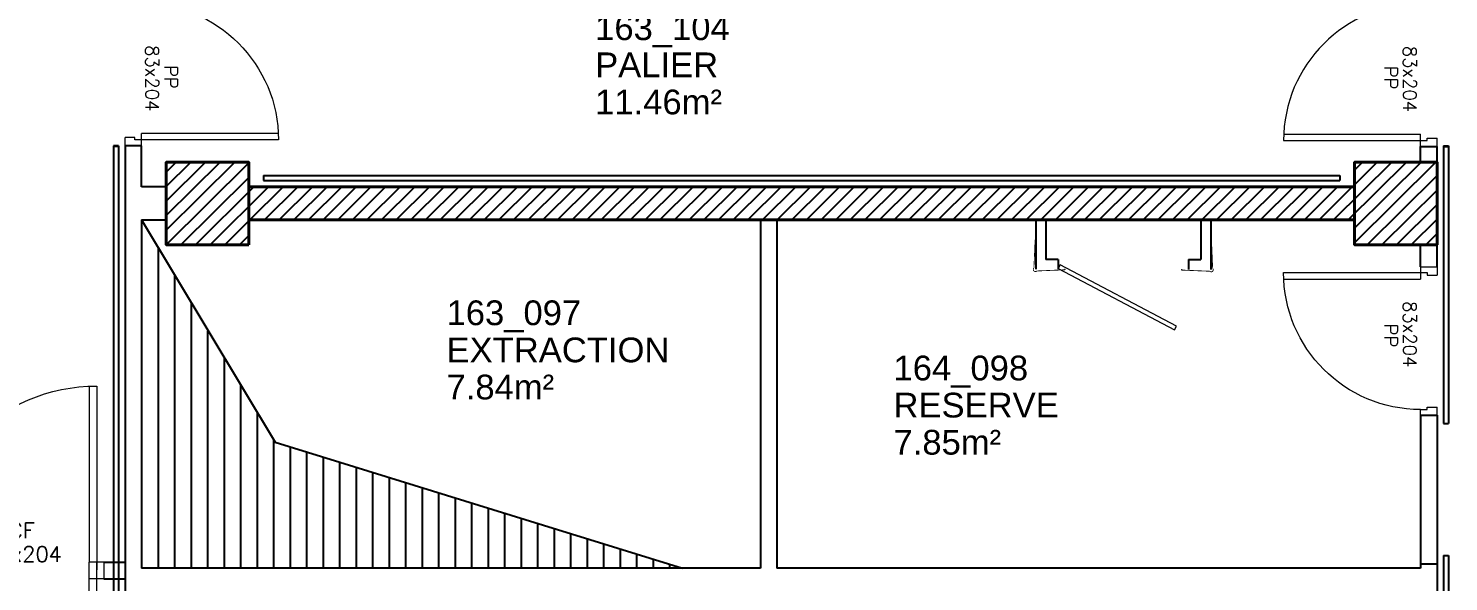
# Model space of a CAD drawing. Header units: metres. Extents: x 143.8 to 210.8, y 45.3 to 115.9.
# Drawn here: x 158.71 to 167.32, y 97.46 to 100.81 of the extents above; entities that cross this region are included whole.
import ezdxf
from ezdxf.enums import TextEntityAlignment as Align

# ---------------------------------------------------------------- set-up
doc = ezdxf.new("R2010")
doc.units = ezdxf.units.M
doc.header["$LTSCALE"] = 0.6
doc.header["$MEASUREMENT"] = 0
doc.linetypes.add('CACHÉ', pattern=[0.25, 0.125, -0.125])
doc.linetypes.add('CONTINU', pattern=[0])
doc.layers.get('0').update_dxf_attribs({"linetype": 'CONTINUOUS'})
for name, color, linetype in [('009 main courant', 181, 'CONTINUOUS'), ('A_Etiqu_Local', 8, 'CONTINUOUS'), ('A_HACH_STRUC', 7, 'CONTINUOUS'), ('A_MUR_CLOIS', 8, 'CONTINU'), ('A_MURS_CLOI', 7, 'CONTINUOUS'), ('maçonnerie', 7, 'CONTINUOUS'), ("Protection d'angle", 7, 'CONTINUOUS')]:
    doc.layers.add(name, color=color, linetype=linetype)
for name, color, linetype, lineweight in [('A_MURS_STRU', 7, 'CONTINU', 40), ('A_PORT', 8, 'CONTINUOUS', 0), ('A_PORTE', 8, 'CONTINU', 0)]:
    doc.layers.add(name, color=color, linetype=linetype, lineweight=lineweight)
doc.styles.add('Attribut', font='arial.ttf')
doc.styles.add('ROMANS8', font='romans8', dxfattribs={"height": 10})

# ---------------------------------------------------------------- blocks, each defined once
blk = doc.blocks.new("Protection d'angle")
at = {"layer": "Protection d'angle", "color": 7}
blk.add_lwpolyline([(-0.007, 0.352, 0, 0, 0), (-0.007, 0.153, 0, 0, 0), (0, 0.153, 0, 0, 0), (0, 0.142, 0, 0, 0), (-0.007, 0.142, 0, 0, 0), (-0.007, 0.037, 0, 0, 0), (0.004, 0.007, 0, 0, -0.490349), (0.006, -0.006, 0, 0, -0.490349), (-0.007, -0.004, 0, 0, 0), (-0.037, 0.007, 0, 0, 0), (-0.142, 0.007, 0, 0, 0), (-0.142, 0, 0, 0, 0), (-0.153, 0, 0, 0, 0), (-0.153, 0.007, 0, 0, 0), (-0.352, 0.007, 0.01, 0.01, 0), (-0.358, 0.007, 0.01, 0.01, 1), (-0.358, -0.002, 0.01, 0.01, 0), (-0.019, -0.016, 0.01, 0.01, 0.413602), (0.016, -0.016, 0.01, 0.01, 0.414214), (0.016, 0.019, 0.01, 0.01, 0), (0.002, 0.358, 0.01, 0.01, 1), (-0.007, 0.358, 0.01, 0.01, 0), (-0.007, 0.352, 0, 0, 0)], format="xyseb", dxfattribs=at)
blk = doc.blocks.new('A_Etiqu_Local')
at = {"style": 'Attribut', "flags": 1}
for tag, p in [('CODE_HOPITAL', (-0.4463, 1.632)), ('CODE_SITE', (-0.4463, 1.407)), ('CODE_BATIMENT', (-0.4463, 1.182)), ('CODE_SECTEUR', (-0.4463, 0.957)), ('CODE_ETAGE', (-0.4463, 0.732)), ('NOM_NORMALISE', (-0.4463, -0.843)), ('SECTEUR_ACTIVITE', (-0.4463, -1.068)), ('SOUS_SECTEUR_ACTIVITE', (-0.4463, -1.293)), ('VOLUME', (-0.4463, -1.518)), ('SERVICE', (-0.4463, -1.743)), ('CODE_UG', (-0.4463, -1.968)), ('CODE_UA', (-0.4463, -2.193)), ('CODE_POLE', (-0.4463, -2.418)), ('OCCUPANT_EXTERNE', (-0.4463, -2.643)), ('DISPONIBILITE', (-0.4463, -2.868)), ('ACCES_HANDICAPES', (-0.4463, -3.093)), ('NATURE_SOL', (-0.4463, -3.318)), ('RISQUE_LABORATOIRE', (-0.4463, -3.543)), ('AMIANTE', (-0.4463, -3.768))]:
    blk.add_attdef(tag, p, '', height=0.15, dxfattribs=at)
at = {"layer": 'A_Etiqu_Local', "style": 'Attribut'}
for tag, p in [('CODE_PIECE', (-0.4463, 0.282)), ('NOM_USAGE', (-0.4463, 0.057)), ('SURFACE', (-0.4463, -0.168))]:
    blk.add_attdef(tag, p, '', height=0.15, dxfattribs=at)
blk = doc.blocks.new('P80bt10')
for p, q in [((0.035, 0.93), (0.035, 0.1)), ((0.075, 0.929), (0.075, 0.1)), ((0, 0.1), (0, 0)), ((0, 0.1), (0.035, 0.1)), ((0.035, 0.1), (0.075, 0.1)), ((0.035, 0.1), (0.035, 0.06)), ((0.865, 0.1), (0.865, 0.06)), ((0.9, 0.1), (0.865, 0.1)), ((0.9, 0.1), (0.9, 0)), ((0, 0), (0.05, 0)), ((0.035, 0.06), (0.05, 0.06)), ((0.05, 0.06), (0.05, 0)), ((0.865, 0.06), (0.85, 0.06)), ((0.85, 0.06), (0.85, 0)), ((0.9, 0), (0.85, 0))]:
    blk.add_line(p, q)
blk.add_arc((0.035, 0.1), 0.83, 0, 90)
at = {"style": 'ROMANS8'}
for tag, p in [('DEF', (0.4163, 0.239)), ('DIM', (0.4087, 0.1245))]:
    blk.add_attdef(tag, text='', height=0.08, dxfattribs=at).set_placement(p, align=Align.CENTER)
blk = doc.blocks.new('-P175bt10')
at = {"layer": 'A_PORT', "linetype": 'Continuous'}
for p, q in [((0.0408, 1.1675), (0.0408, 0.1)), ((0.0875, 1.1665), (0.0875, 0.1)), ((1.6625, 0.699), (1.6625, 0.1)), ((1.7092, 0.7008), (1.7092, 0.1)), ((0, 0.1), (0, 0)), ((0, 0.1), (0.0408, 0.1)), ((0.0408, 0.1), (0.0875, 0.1)), ((0.0408, 0.1), (0.0408, 0.0533)), ((0.0408, -0.9675), (0.0408, 0.1)), ((0.0875, -0.9665), (0.0875, 0.1)), ((1.6625, 0.1), (1.7092, 0.1)), ((1.6625, -0.499), (1.6625, 0.1)), ((1.7092, 0.1), (1.7092, 0.0533)), ((1.75, 0.1), (1.7092, 0.1)), ((1.7092, -0.5008), (1.7092, 0.1)), ((1.75, 0.1), (1.75, 0))]:
    blk.add_line(p, q, dxfattribs=at)
at = {"layer": 'A_PORT'}
for p, q in [((0, 0), (0.0875, 0)), ((1.75, 0), (1.6625, 0))]:
    blk.add_line(p, q, dxfattribs=at)
at = {"layer": 'A_PORT', "linetype": 'Continuous'}
for centre, radius, start, end in [((0.0408, 0.1), 1.0675, 0, 90), ((1.7092, 0.1), 0.6008, 90, 180)]:
    blk.add_arc(centre, radius, start, end, dxfattribs=at)
at = {"layer": 'A_PORT', "linetype": 'CACHÉ'}
for centre, radius, start, end in [((0.0408, 0.1), 1.0675, 270, 0), ((1.7092, 0.1), 0.6008, 180, 270)]:
    blk.add_arc(centre, radius, start, end, dxfattribs=at)
at = {"layer": 'A_PORT', "linetype": 'Continuous', "style": 'ROMANS8'}
for tag, p in [('PCF', (0.5371, 0.2448)), ('175X204', (0.5272, 0.1021))]:
    blk.add_attdef(tag, text='', height=0.0933, dxfattribs=at).set_placement(p, align=Align.CENTER)

msp = doc.modelspace()

# ---------------------------------------------------------------- hatches: boundary and pattern name
at = {"layer": 'A_HACH_STRUC'}
h = msp.add_hatch(dxfattribs=at)
h.set_pattern_fill('ANSI31', color=8, scale=0.5, angle=359.76959, style=0)
h.set_pattern_definition([(44.7696, (159.549864, 99.500216), (-0.0440161, 0.04437154), [])])
h.paths.add_polyline_path([(160.0499, 100.0002), (159.5499, 100.0002), (159.5499, 99.8503), (159.5499, 99.8503), (159.5499, 99.6503), (159.5499, 99.5002), (160.0499, 99.5002)])
h.paths.add_polyline_path([(167.2499, 100.0002), (166.7499, 100.0002), (166.7499, 99.5002), (167.2499, 99.5002)])
h.paths.add_polyline_path([(166.7499, 99.8503), (160.0499, 99.8503), (160.0499, 99.6503), (166.7499, 99.6503)])

# ---------------------------------------------------------------- linework, layer by layer
at = {"layer": '009 main courant', "color": 8, "linetype": 'Continuous'}
for p, q in [((159.2299, 100.1002), (159.2299, 95.8497)), ((159.2599, 100.1002), (159.2299, 100.1002)), ((159.2599, 100.0962), (159.2299, 100.0962)), ((159.2599, 100.1002), (159.2599, 95.8497)), ((167.2899, 100.1002), (167.2899, 98.4161)), ((167.2899, 100.1002), (167.3199, 100.1002)), ((167.2899, 100.0962), (167.3199, 100.0962)), ((167.3199, 100.1002), (167.3199, 98.4161)), ((160.1399, 99.9202), (166.6599, 99.9202)), ((160.1399, 99.9202), (160.1399, 99.8902)), ((166.6599, 99.9202), (166.6599, 99.8902)), ((160.1399, 99.8902), (166.6599, 99.8902)), ((167.2899, 98.4161), (167.3199, 98.4161)), ((167.2899, 97.6161), (167.3199, 97.6161)), ((167.2899, 97.6161), (167.2899, 97.2182)), ((167.3199, 97.6161), (167.3199, 97.2182))]:
    msp.add_line(p, q, dxfattribs=at)
at = {"layer": 'A_MUR_CLOIS', "color": 8, "linetype": 'Continuous'}
for p, q in [((159.2999, 100.1002), (159.2999, 95.8997)), ((159.3999, 100.1002), (159.2999, 100.1002)), ((159.3999, 99.8502), (159.3999, 100.1002)), ((159.3999, 99.8502), (159.3999, 100.0962)), ((167.1499, 99.9961), (167.1499, 100.0962)), ((167.1499, 100.0962), (167.2499, 100.0962)), ((167.2499, 99.9961), (167.2499, 100.0962)), ((159.3999, 99.6503), (159.3999, 97.5402)), ((159.3999, 99.6503), (160.21, 98.3034)), ((163.1499, 99.6503), (163.1499, 97.5402)), ((163.2499, 99.6503), (163.2499, 97.5402)), ((164.8187, 99.6503), (164.8187, 99.3526)), ((164.8787, 99.6503), (164.8787, 99.4107)), ((165.8187, 99.6503), (165.8187, 99.4107)), ((165.8787, 99.6503), (165.8787, 99.3507)), ((159.4999, 99.484), (159.4999, 97.5402)), ((164.9538, 99.4107), (164.8787, 99.4107)), ((164.9538, 99.4107), (164.9538, 99.3524)), ((165.7442, 99.4107), (165.8187, 99.4107)), ((165.7442, 99.4107), (165.7442, 99.3507)), ((159.5999, 99.3178), (159.5999, 97.5402)), ((159.6999, 99.1515), (159.6999, 97.5402)), ((159.7999, 98.9769), (159.7999, 97.5402)), ((159.8999, 98.8191), (159.8999, 97.5402)), ((159.9999, 98.6528), (159.9999, 97.5402)), ((160.0999, 98.4866), (160.0999, 97.5402)), ((167.1499, 98.4661), (167.1499, 97.5661)), ((167.1499, 98.4661), (167.2499, 98.4661)), ((167.2499, 98.4661), (167.2499, 97.5661)), ((160.1999, 98.3203), (160.1999, 97.5402)), ((160.21, 98.3034), (162.6777, 97.5402)), ((160.2999, 98.2757), (160.2999, 97.5402)), ((160.3999, 98.2447), (160.3999, 97.5402)), ((160.4999, 98.2138), (160.4999, 97.5402)), ((160.5999, 98.1829), (160.5999, 97.5402)), ((160.6999, 98.1519), (160.6999, 97.5402)), ((160.7999, 98.121), (160.7999, 97.5402)), ((160.8999, 98.0901), (160.8999, 97.5402)), ((160.9999, 98.0592), (160.9999, 97.5402)), ((161.0999, 98.0282), (161.0999, 97.5402)), ((161.1999, 97.9973), (161.1999, 97.5402)), ((161.2999, 97.9664), (161.2999, 97.5402)), ((161.3999, 97.9354), (161.3999, 97.5402)), ((161.4999, 97.9045), (161.4999, 97.5402)), ((161.5998, 97.8736), (161.5998, 97.5402)), ((161.6998, 97.8427), (161.6998, 97.5402)), ((161.7998, 97.8117), (161.7998, 97.5402)), ((161.8998, 97.7808), (161.8998, 97.5402)), ((161.9998, 97.7499), (161.9998, 97.5402)), ((162.0998, 97.7189), (162.0998, 97.5402)), ((162.1998, 97.688), (162.1998, 97.5402)), ((162.2998, 97.6571), (162.2998, 97.5402)), ((162.3998, 97.6262), (162.3998, 97.5402)), ((162.4998, 97.5952), (162.4998, 97.5402)), ((163.1499, 97.5402), (159.3999, 97.5402)), ((162.5998, 97.5643), (162.5998, 97.5402)), ((167.1499, 97.5402), (163.2499, 97.5402)), ((167.1499, 97.5661), (167.1499, 97.5402)), ((167.1499, 97.5661), (167.2499, 97.5661)), ((167.2499, 97.5661), (167.2499, 97.2682))]:
    msp.add_line(p, q, dxfattribs=at)
at = {"layer": 'A_MUR_CLOIS', "color": 8}
for p, q in [((167.1499, 99.3661), (167.1499, 99.5002)), ((167.2499, 99.3661), (167.2499, 99.5002))]:
    msp.add_line(p, q, dxfattribs=at)
at = {"layer": 'A_MUR_CLOIS', "color": 8, "linetype": 'Continuous'}
msp.add_lwpolyline([(159.3999, 99.6503), (159.5499, 99.6503), (159.5499, 99.8503), (159.3999, 99.8502)], dxfattribs=at)
at = {"layer": 'A_MURS_CLOI', "color": 8}
for p, q in [((159.1706, 97.5757), (159.2999, 97.5757)), ((159.1706, 97.4757), (159.2999, 97.4757))]:
    msp.add_line(p, q, dxfattribs=at)
at = {"layer": 'A_MURS_STRU', "color": 8, "linetype": 'Continuous'}
for points in [[(160.0499, 99.5002), (159.5499, 99.5002), (159.5499, 100.0002), (160.0499, 100.0002)], [(167.2499, 99.5002), (166.7499, 99.5002), (166.7499, 100.0002), (167.2499, 100.0002)]]:
    msp.add_lwpolyline(points, close=True, dxfattribs=at)
for points in [[(160.0499, 99.8503), (166.7499, 99.8503)], [(166.7499, 99.6503), (160.0499, 99.6503)]]:
    msp.add_lwpolyline(points, dxfattribs=at)
at = {"layer": 'A_PORTE', "color": 8}
msp.add_lwpolyline([(164.9538, 99.3564), (165.6591, 98.9835), (165.6708, 99.0058), (164.9655, 99.3787)], close=True, dxfattribs=at)

# ---------------------------------------------------------------- block references
at = {"layer": 'A_Etiqu_Local', "color": 8}
ref = msp.add_blockref('A_Etiqu_Local', (162.5948, 100.4584), dxfattribs=at)
ref.add_attrib('CODE_PIECE', '163_104', (162.1485, 100.7404), dxfattribs={"height": 0.15, "style": 'Attribut'})
ref.add_attrib('NOM_USAGE', 'PALIER', (162.1485, 100.5154), dxfattribs={"height": 0.15, "style": 'Attribut'})
ref.add_attrib('SURFACE', '11.46m²', (162.1485, 100.2904), dxfattribs={"height": 0.15, "style": 'Attribut'})
ref = msp.add_blockref('A_Etiqu_Local', (161.6944, 98.7306), dxfattribs=at)
ref.add_attrib('CODE_PIECE', '163_097', (161.2481, 99.0125), dxfattribs={"height": 0.15, "style": 'Attribut'})
ref.add_attrib('NOM_USAGE', 'EXTRACTION', (161.2481, 98.7875), dxfattribs={"height": 0.15, "style": 'Attribut'})
ref.add_attrib('SURFACE', '7.84m²', (161.2481, 98.5625), dxfattribs={"height": 0.15, "style": 'Attribut'})
ref = msp.add_blockref('A_Etiqu_Local', (164.4027, 98.3959), dxfattribs=at)
ref.add_attrib('CODE_PIECE', '164_098', (163.9564, 98.6778), dxfattribs={"height": 0.15, "style": 'Attribut'})
ref.add_attrib('NOM_USAGE', 'RESERVE', (163.9564, 98.4528), dxfattribs={"height": 0.15, "style": 'Attribut'})
ref.add_attrib('SURFACE', '7.85m²', (163.9564, 98.2278), dxfattribs={"height": 0.15, "style": 'Attribut'})
at = {"layer": 'A_PORT', "color": 8}
ref = msp.add_blockref('-P175bt10', (159.1706, 97.4757), dxfattribs=dict(at, xscale=-1))
ref.add_attrib('175X204', '175x204', dxfattribs={"linetype": 'Continuous', "height": 0.09333, "style": 'ROMANS8'}).set_placement((158.6434, 97.5778), align=Align.CENTER)
ref.add_attrib('PCF', 'PCF', dxfattribs={"linetype": 'Continuous', "height": 0.09333, "style": 'ROMANS8'}).set_placement((158.6335, 97.7205), align=Align.CENTER)
at = {"layer": 'A_PORTE', "color": 8}
ref = msp.add_blockref('P80bt10', (159.2999, 100.1002), dxfattribs=dict(at, xscale=-1, rotation=270))
ref.add_attrib('DEF', 'PP', dxfattribs={"layer": '0', "height": 0.08, "rotation": 270, "style": 'ROMANS8'}).set_placement((159.5389, 100.5165), align=Align.CENTER)
ref.add_attrib('DIM', '83x204', dxfattribs={"layer": '0', "height": 0.08, "rotation": 270, "style": 'ROMANS8'}).set_placement((159.4243, 100.5089), align=Align.CENTER)
ref = msp.add_blockref('P80bt10', (167.2499, 100.0962), dxfattribs=dict(at, rotation=90.00000000000001))
ref.add_attrib('DEF', 'PP', dxfattribs={"layer": '0', "height": 0.08, "rotation": 270, "style": 'ROMANS8'}).set_placement((166.9308, 100.5125), align=Align.CENTER)
ref.add_attrib('DIM', '83x204', dxfattribs={"layer": '0', "height": 0.08, "rotation": 270, "style": 'ROMANS8'}).set_placement((167.0454, 100.5048), align=Align.CENTER)
ref = msp.add_blockref('P80bt10', (167.2499, 99.3661), dxfattribs=dict(at, xscale=-1, rotation=90))
ref.add_attrib('DEF', 'PP', dxfattribs={"layer": '0', "height": 0.08, "rotation": 270, "style": 'ROMANS8'}).set_placement((166.9308, 98.9498), align=Align.CENTER)
ref.add_attrib('DIM', '83x204', dxfattribs={"layer": '0', "height": 0.08, "rotation": 270, "style": 'ROMANS8'}).set_placement((167.0454, 98.9575), align=Align.CENTER)
at = {"layer": 'maçonnerie', "color": 8, "lineweight": 35, "xscale": -0.5, "yscale": 0.5, "zscale": 0.5}
msp.add_blockref("Protection d'angle", (164.8154, 99.349), dxfattribs=at)
at = {"layer": 'maçonnerie', "color": 8, "lineweight": 35, "xscale": -0.5, "yscale": 0.5, "zscale": 0.5, "rotation": 90}
msp.add_blockref("Protection d'angle", (165.8822, 99.3473), dxfattribs=at)

doc.saveas('drawing.dxf')
